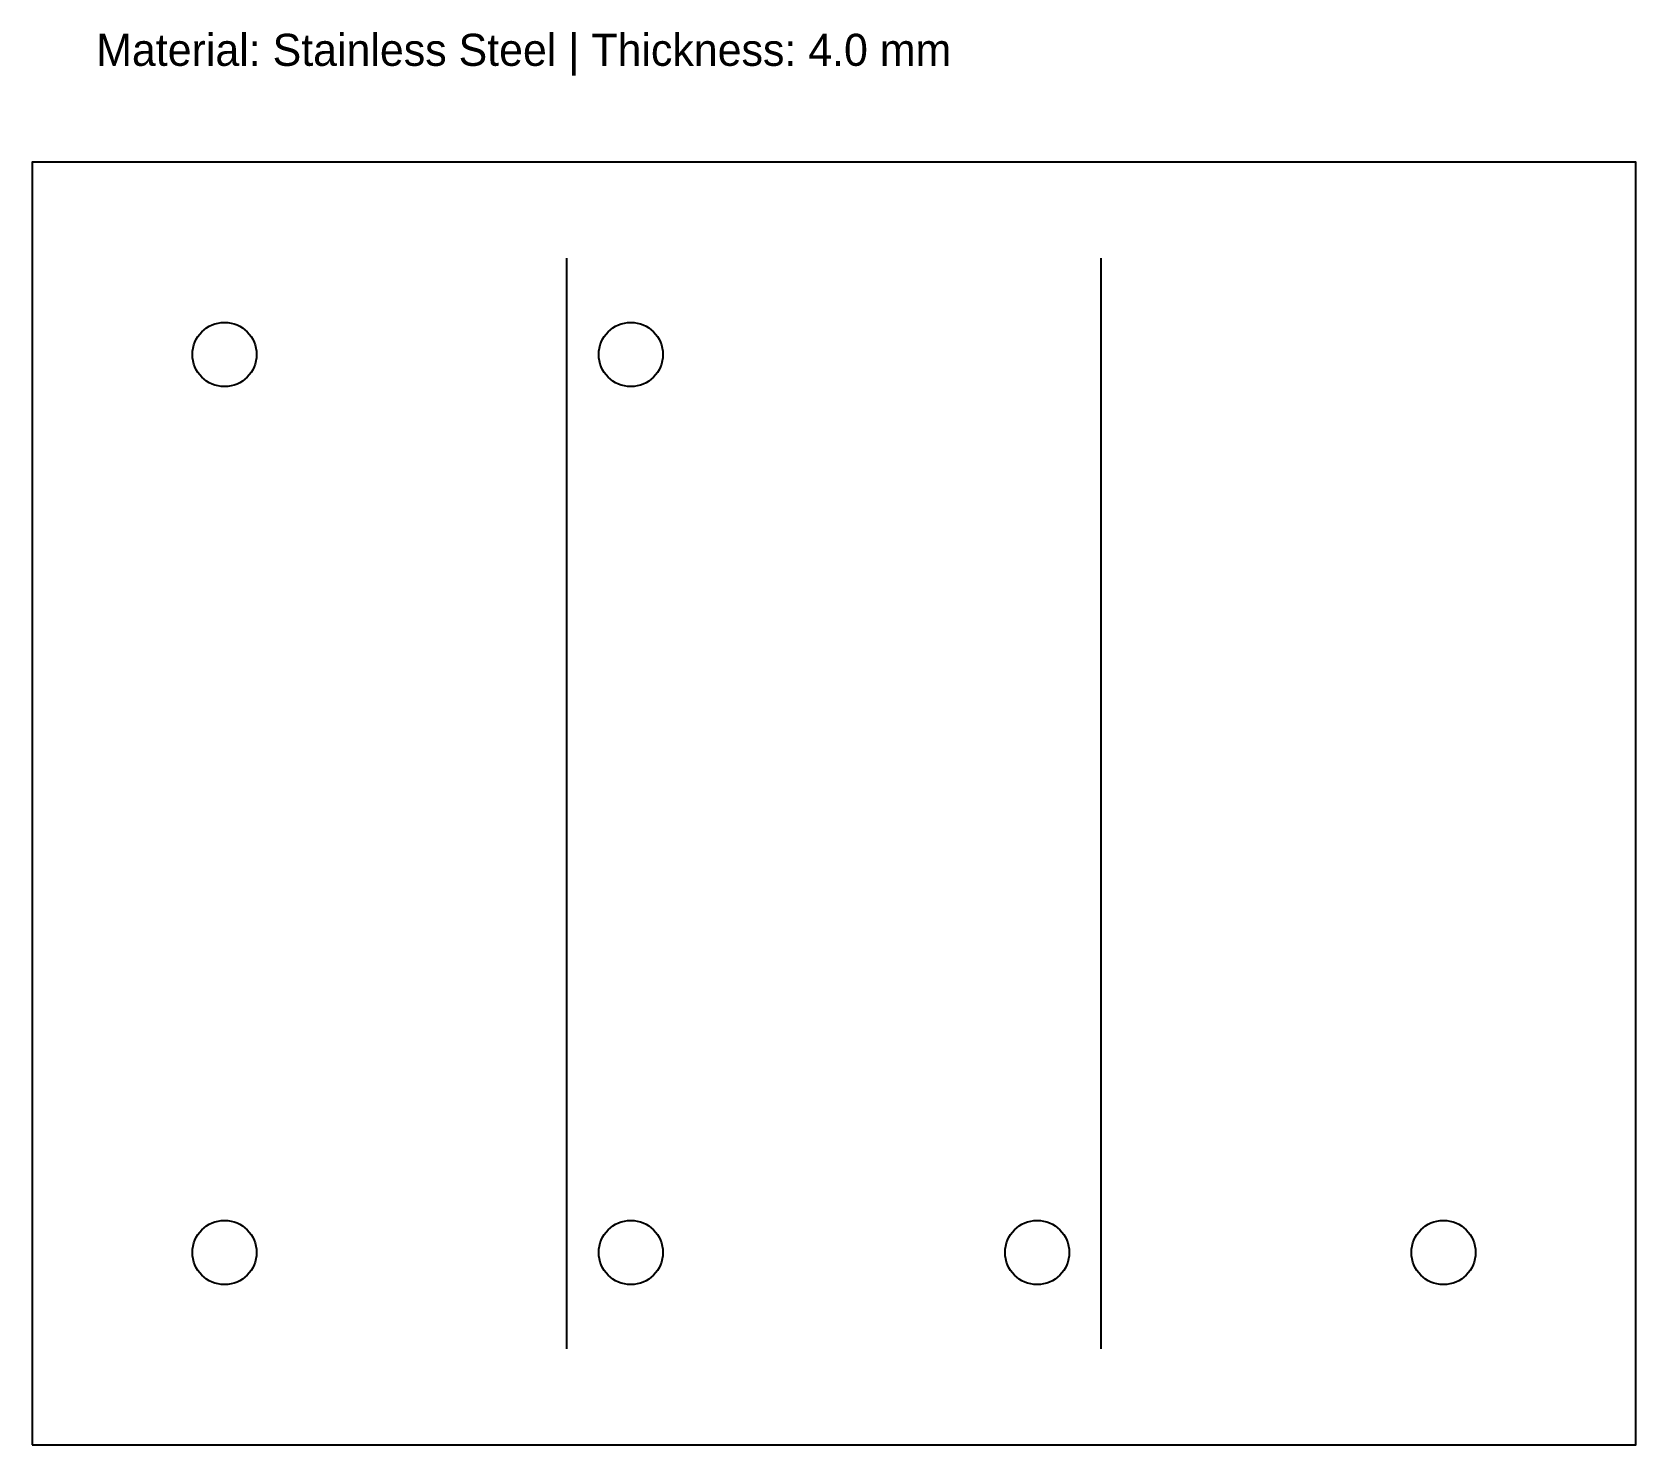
# Model space of a CAD drawing. Header units: metres. Extents: x 0 to 250, y 0 to 220.
import ezdxf

# ---------------------------------------------------------------- set-up
doc = ezdxf.new("R2010")
doc.units = ezdxf.units.M

msp = doc.modelspace()

# ---------------------------------------------------------------- linework, layer by layer
at = {"layer": 'FOLD'}
for p, q in [((83.33, 15), (83.33, 185)), ((166.67, 15), (166.67, 185))]:
    msp.add_line(p, q, dxfattribs=at)
at = {"layer": 'HOLES'}
for centre in [(30, 170), (93.33, 170), (30, 30), (93.33, 30), (156.67, 30), (220, 30)]:
    msp.add_circle(centre, 5, dxfattribs=at)
at = {"layer": 'PROFILE'}
msp.add_lwpolyline([(0, 0), (250, 0), (250, 200), (0, 200)], close=True, dxfattribs=at)

# ---------------------------------------------------------------- texts
at = {"layer": 'NOTES'}
msp.add_text('Material: Stainless Steel | Thickness: 4.0 mm', height=5, dxfattribs=at).set_placement((10, 215))

doc.saveas('drawing.dxf')
